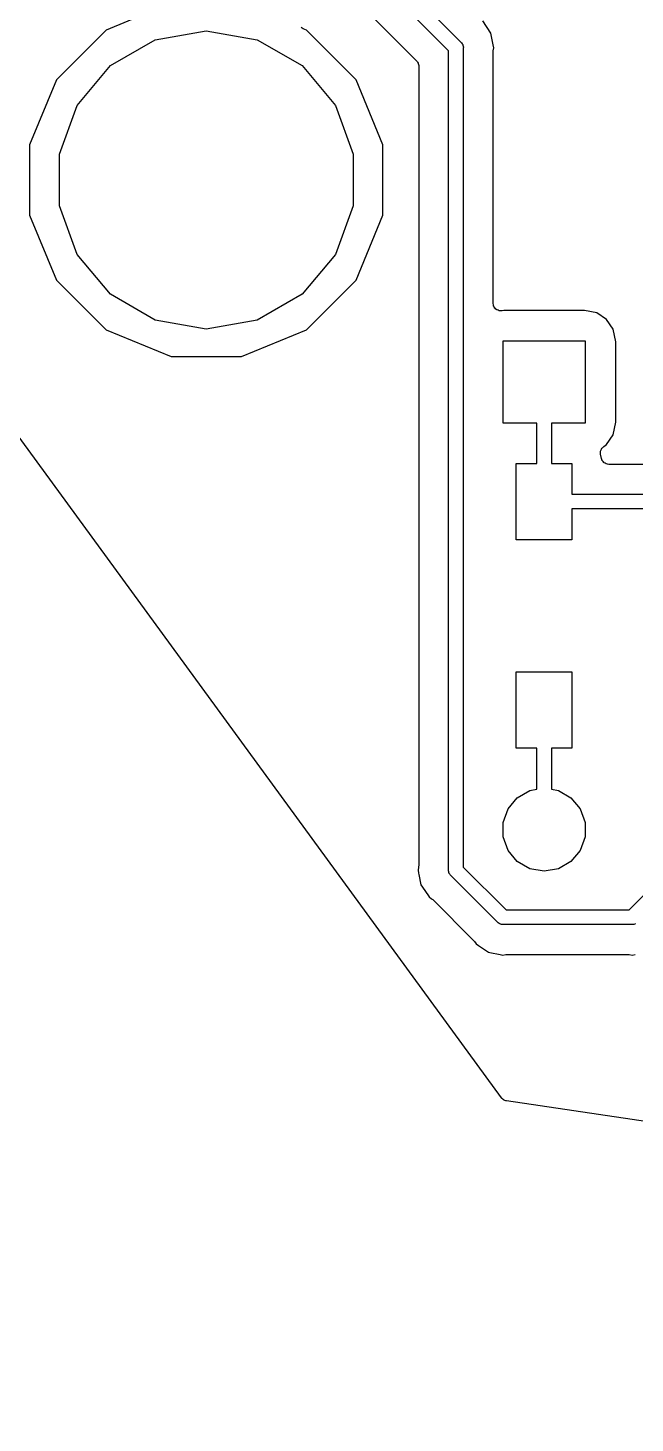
# Model space of a CAD drawing. Extents: x 61 to 194, y -153 to -61.
# Drawn here: x 119.71 to 130.05, y -143.91 to -120.16 of the extents above; entities that cross this region are included whole.
import ezdxf

# ---------------------------------------------------------------- set-up
doc = ezdxf.new("R2010")
doc.units = 0
doc.header["$MEASUREMENT"] = 0
doc.layers.add('BLACK', color=7, linetype='CONTINUOUS')

msp = doc.modelspace()

# ---------------------------------------------------------------- linework, layer by layer
at = {"layer": 'BLACK', "linetype": 'CONTINUOUS'}
for p, q in [((125.892, -119.215), (127.085, -120.408)), ((126.875, -120.552), (125.748, -119.425)), ((122.152, -119.742), (121.046, -120.2)), ((124.383, -120.167), (124.366, -120.157)), ((124.399, -120.177), (124.383, -120.167)), ((125.575, -119.97), (126.33, -120.725)), ((127.596, -120.253), (127.456, -120.044)), ((121.046, -120.2), (120.2, -121.046)), ((121.118, -120.805), (121.882, -120.365)), ((121.882, -120.365), (122.75, -120.211)), ((122.75, -120.211), (123.618, -120.365)), ((123.618, -120.365), (124.382, -120.805)), ((124.454, -120.2), (124.399, -120.177)), ((125.3, -121.046), (124.454, -120.2)), ((127.085, -120.408), (127.097, -120.418)), ((127.635, -120.45), (127.596, -120.253)), ((126.875, -134.495), (126.875, -120.552)), ((127.097, -120.418), (127.106, -120.433)), ((127.106, -120.433), (127.115, -120.446)), ((127.115, -120.446), (127.116, -120.452)), ((127.116, -120.452), (127.119, -120.457)), ((127.119, -120.457), (127.122, -120.473)), ((127.122, -120.473), (127.126, -120.489)), ((127.126, -120.489), (127.125, -120.505)), ((127.125, -120.505), (127.125, -134.448)), ((127.633, -120.575), (127.635, -120.563)), ((127.633, -124.852), (127.633, -120.575)), ((127.645, -120.5), (127.635, -120.45)), ((127.635, -120.45), (127.635, -120.45)), ((127.635, -120.55), (127.645, -120.5)), ((127.635, -120.563), (127.635, -120.55)), ((120.552, -121.481), (121.118, -120.805)), ((124.382, -120.805), (124.948, -121.481)), ((126.33, -120.725), (126.333, -120.73)), ((126.333, -120.73), (126.337, -120.733)), ((126.337, -120.733), (126.346, -120.748)), ((126.346, -120.748), (126.355, -120.761)), ((126.355, -120.761), (126.357, -120.767)), ((126.357, -120.767), (126.359, -120.771)), ((126.359, -120.771), (126.362, -120.788)), ((126.362, -120.788), (126.367, -120.804)), ((126.367, -120.804), (126.366, -120.809)), ((126.366, -120.809), (126.367, -120.815)), ((126.367, -120.815), (126.367, -134.425)), ((120.2, -121.046), (119.742, -122.152)), ((125.758, -122.152), (125.3, -121.046)), ((120.25, -122.309), (120.552, -121.481)), ((124.948, -121.481), (125.25, -122.309)), ((119.742, -122.152), (119.742, -123.348)), ((120.25, -123.191), (120.25, -122.309)), ((125.25, -122.309), (125.25, -123.191)), ((125.758, -123.348), (125.758, -122.152)), ((120.552, -124.019), (120.25, -123.191)), ((125.25, -123.191), (124.948, -124.019)), ((119.742, -123.348), (120.2, -124.454)), ((125.3, -124.454), (125.758, -123.348)), ((127.776, -138.376), (117.348, -124.094)), ((121.118, -124.695), (120.552, -124.019)), ((124.948, -124.019), (124.382, -124.695)), ((120.2, -124.454), (121.046, -125.3)), ((124.454, -125.3), (125.3, -124.454)), ((121.882, -125.135), (121.118, -124.695)), ((124.382, -124.695), (123.618, -125.135)), ((127.633, -124.854), (127.633, -124.852)), ((127.633, -124.855), (127.633, -124.854)), ((127.637, -124.875), (127.633, -124.855)), ((127.641, -124.896), (127.637, -124.875)), ((127.641, -124.897), (127.641, -124.896)), ((127.642, -124.898), (127.641, -124.897)), ((127.652, -124.916), (127.642, -124.898)), ((127.663, -124.934), (127.652, -124.916)), ((122.75, -125.289), (121.882, -125.135)), ((123.618, -125.135), (122.75, -125.289)), ((127.664, -124.935), (127.663, -124.934)), ((127.665, -124.936), (127.664, -124.935)), ((127.681, -124.949), (127.665, -124.936)), ((127.697, -124.962), (127.681, -124.949)), ((127.698, -124.963), (127.697, -124.962)), ((127.699, -124.964), (127.698, -124.963)), ((127.719, -124.97), (127.699, -124.964)), ((127.738, -124.977), (127.719, -124.97)), ((127.739, -124.977), (127.738, -124.977)), ((127.741, -124.978), (127.739, -124.977)), ((127.761, -124.977), (127.741, -124.978)), ((127.782, -124.977), (127.761, -124.977)), ((127.783, -124.977), (127.782, -124.977)), ((127.785, -124.977), (127.783, -124.977)), ((127.814, -124.971), (127.785, -124.977)), ((129.186, -124.971), (127.814, -124.971)), ((129.397, -125.013), (129.186, -124.971)), ((129.565, -125.125), (129.397, -125.013)), ((129.677, -125.293), (129.565, -125.125)), ((121.046, -125.3), (122.152, -125.758)), ((123.348, -125.758), (124.454, -125.3)), ((129.719, -125.504), (129.677, -125.293)), ((127.801, -126.888), (127.801, -125.491)), ((127.801, -125.491), (129.198, -125.491)), ((129.198, -125.491), (129.198, -126.888)), ((129.719, -126.876), (129.719, -125.504)), ((122.152, -125.758), (123.348, -125.758)), ((128.375, -126.888), (127.801, -126.888)), ((128.375, -127.575), (128.375, -126.888)), ((129.198, -126.888), (128.625, -126.888)), ((128.625, -126.888), (128.625, -127.575)), ((129.677, -127.087), (129.719, -126.876)), ((129.503, -127.298), (129.51, -127.293)), ((129.51, -127.293), (129.516, -127.288)), ((129.516, -127.288), (129.565, -127.255)), ((129.565, -127.255), (129.677, -127.087)), ((129.46, -127.401), (129.461, -127.388)), ((129.462, -127.41), (129.46, -127.401)), ((129.461, -127.374), (129.463, -127.366)), ((129.461, -127.388), (129.461, -127.374)), ((129.462, -127.418), (129.462, -127.41)), ((129.476, -127.49), (129.462, -127.418)), ((129.463, -127.366), (129.464, -127.358)), ((129.464, -127.358), (129.47, -127.345)), ((129.47, -127.345), (129.475, -127.332)), ((129.475, -127.332), (129.48, -127.326)), ((129.483, -127.509), (129.476, -127.49)), ((129.48, -127.326), (129.484, -127.318)), ((129.491, -127.528), (129.483, -127.509)), ((129.484, -127.318), (129.494, -127.308)), ((129.491, -127.53), (129.491, -127.528)), ((129.492, -127.531), (129.491, -127.53)), ((129.506, -127.546), (129.492, -127.531)), ((129.494, -127.308), (129.503, -127.298)), ((128.025, -128.875), (128.025, -127.575)), ((128.025, -127.575), (128.375, -127.575)), ((128.625, -127.575), (128.975, -127.575)), ((128.975, -127.575), (128.975, -128.1)), ((129.519, -127.562), (129.506, -127.546)), ((129.52, -127.563), (129.519, -127.562)), ((129.521, -127.564), (129.52, -127.563)), ((129.539, -127.574), (129.521, -127.564)), ((129.557, -127.584), (129.539, -127.574)), ((129.559, -127.585), (129.557, -127.584)), ((129.56, -127.585), (129.559, -127.585)), ((129.58, -127.588), (129.56, -127.585)), ((129.601, -127.592), (129.58, -127.588)), ((134.06, -127.592), (129.601, -127.592)), ((128.975, -128.1), (134.323, -128.1)), ((134.37, -128.35), (128.975, -128.35)), ((128.975, -128.35), (128.975, -128.875)), ((128.975, -128.875), (128.025, -128.875)), ((128.025, -132.425), (128.025, -131.125)), ((128.025, -131.125), (128.975, -131.125)), ((128.975, -131.125), (128.975, -132.425)), ((128.375, -132.425), (128.025, -132.425)), ((128.375, -133.123), (128.375, -132.425)), ((128.975, -132.425), (128.625, -132.425)), ((128.625, -132.425), (128.625, -133.123)), ((128.044, -133.267), (128.257, -133.143)), ((128.257, -133.143), (128.375, -133.123)), ((128.625, -133.123), (128.743, -133.143)), ((128.743, -133.143), (128.956, -133.267)), ((127.801, -133.687), (127.886, -133.455)), ((127.886, -133.455), (128.044, -133.267)), ((128.956, -133.267), (129.114, -133.455)), ((129.114, -133.455), (129.198, -133.687)), ((127.801, -133.933), (127.801, -133.687)), ((129.198, -133.687), (129.198, -133.933)), ((127.886, -134.165), (127.801, -133.933)), ((129.198, -133.933), (129.114, -134.165)), ((128.044, -134.353), (127.886, -134.165)), ((129.114, -134.165), (128.956, -134.353)), ((128.257, -134.476), (128.044, -134.353)), ((128.956, -134.353), (128.743, -134.476)), ((129.948, -135.175), (130.876, -134.248)), ((126.365, -134.45), (126.355, -134.5)), ((126.355, -134.5), (126.365, -134.55)), ((126.367, -134.425), (126.365, -134.437)), ((126.365, -134.437), (126.365, -134.45)), ((126.365, -134.55), (126.365, -134.55)), ((126.365, -134.55), (126.369, -134.571)), ((126.369, -134.571), (126.369, -134.571)), ((126.369, -134.571), (126.404, -134.747)), ((126.874, -134.511), (126.875, -134.495)), ((126.878, -134.527), (126.874, -134.511)), ((126.881, -134.543), (126.878, -134.527)), ((126.884, -134.548), (126.881, -134.543)), ((126.885, -134.554), (126.884, -134.548)), ((126.894, -134.567), (126.885, -134.554)), ((126.903, -134.582), (126.894, -134.567)), ((126.915, -134.592), (126.903, -134.582)), ((127.708, -135.385), (126.915, -134.592)), ((127.125, -134.448), (127.852, -135.175)), ((128.5, -134.519), (128.257, -134.476)), ((128.743, -134.476), (128.5, -134.519)), ((126.404, -134.747), (126.471, -134.847)), ((126.471, -134.847), (126.471, -134.847)), ((126.471, -134.847), (126.544, -134.956)), ((126.544, -134.956), (126.586, -134.985)), ((126.586, -134.985), (126.595, -134.993)), ((126.595, -134.993), (126.605, -135.001)), ((126.605, -135.001), (127.299, -135.695)), ((127.852, -135.175), (129.948, -135.175)), ((127.718, -135.397), (127.708, -135.385)), ((127.733, -135.406), (127.718, -135.397)), ((127.746, -135.415), (127.733, -135.406)), ((127.752, -135.416), (127.746, -135.415)), ((127.757, -135.419), (127.752, -135.416)), ((127.773, -135.422), (127.757, -135.419)), ((127.789, -135.426), (127.773, -135.422)), ((127.805, -135.425), (127.789, -135.426)), ((129.995, -135.425), (127.805, -135.425)), ((130.011, -135.426), (129.995, -135.425)), ((130.027, -135.422), (130.011, -135.426)), ((130.043, -135.419), (130.027, -135.422)), ((130.048, -135.416), (130.043, -135.419)), ((130.054, -135.415), (130.048, -135.416)), ((127.299, -135.695), (127.307, -135.705)), ((127.307, -135.705), (127.315, -135.714)), ((127.315, -135.714), (127.344, -135.756)), ((127.344, -135.756), (127.386, -135.785)), ((127.386, -135.785), (127.386, -135.785)), ((127.386, -135.785), (127.553, -135.896)), ((127.553, -135.896), (127.576, -135.901)), ((127.576, -135.901), (127.576, -135.901)), ((127.576, -135.901), (127.75, -135.935)), ((127.75, -135.935), (127.75, -135.935)), ((127.75, -135.935), (127.8, -135.945)), ((127.8, -135.945), (127.85, -135.935)), ((127.85, -135.935), (127.863, -135.935)), ((127.863, -135.935), (127.875, -135.933)), ((127.875, -135.933), (129.925, -135.933)), ((129.925, -135.933), (129.937, -135.935)), ((129.937, -135.935), (129.95, -135.935)), ((129.95, -135.935), (130, -135.945)), ((130, -135.945), (130.05, -135.935)), ((127.78, -138.38), (127.776, -138.376)), ((127.783, -138.386), (127.78, -138.38)), ((127.796, -138.396), (127.783, -138.386)), ((127.808, -138.407), (127.796, -138.396)), ((127.813, -138.409), (127.808, -138.407)), ((127.818, -138.413), (127.813, -138.409)), ((127.833, -138.418), (127.818, -138.413)), ((127.848, -138.425), (127.833, -138.418)), ((127.854, -138.425), (127.848, -138.425)), ((127.86, -138.427), (127.854, -138.425)), ((164.76, -143.912), (127.86, -138.427))]:
    msp.add_line(p, q, dxfattribs=at)

doc.saveas('drawing.dxf')
